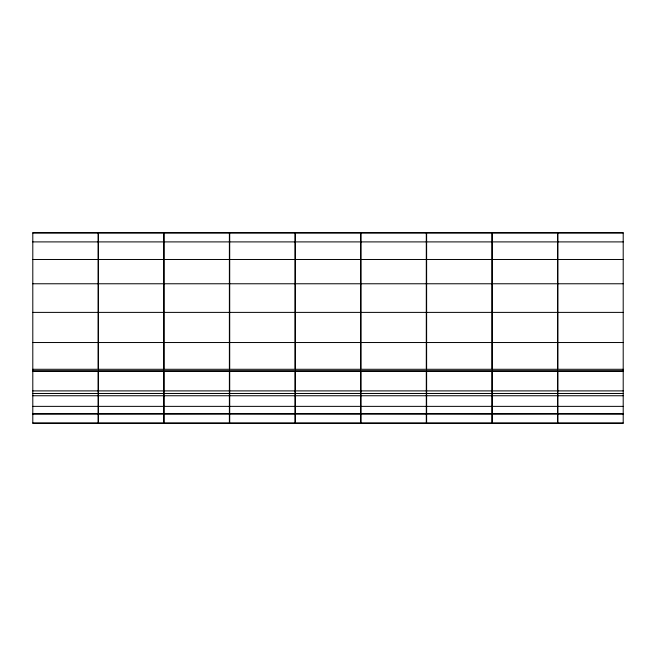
<?xml version="1.0" encoding="UTF-8"?>
<svg xmlns="http://www.w3.org/2000/svg" width="656" height="656" viewBox="0 0 656 656"><rect width="100%" height="100%" fill="white"/><g stroke="black" fill="none" stroke-linecap="round" stroke-linejoin="round"><path stroke-width="0.98" d="M32.8 232.921L98.113 232.921M98.433 232.921L163.746 232.921M164.074 232.921L229.379 232.921M229.707 232.921L295.02 232.921M295.348 232.921L360.652 232.921M360.98 232.921L426.293 232.921M426.621 232.921L491.926 232.921M492.254 232.921L557.567 232.921M557.887 232.921L623.2 232.921M32.8 241.9L98.113 241.9M98.433 241.9L163.746 241.9M164.074 241.9L229.379 241.9M229.707 241.9L295.02 241.9M295.348 241.9L360.652 241.9M360.98 241.9L426.293 241.9M426.621 241.9L491.926 241.9M492.254 241.9L557.567 241.9M557.887 241.9L623.2 241.9M32.8 259.481L98.113 259.481M98.433 259.481L163.746 259.481M164.074 259.481L229.379 259.481M229.707 259.481L295.02 259.481M295.348 259.481L360.652 259.481M360.98 259.481L426.293 259.481M426.621 259.481L491.926 259.481M492.254 259.481L557.567 259.481M557.887 259.481L623.2 259.481M32.8 283.769L98.113 283.769M98.433 283.769L163.746 283.769M164.074 283.769L229.379 283.769M229.707 283.769L295.02 283.769M295.348 283.769L360.652 283.769M360.98 283.769L426.293 283.769M426.621 283.769L491.926 283.769M492.254 283.769L557.567 283.769M557.887 283.769L623.2 283.769M32.8 312.387L98.113 312.387M98.433 312.387L163.746 312.387M164.074 312.387L229.379 312.387M229.707 312.387L295.02 312.387M295.348 312.387L360.652 312.387M360.98 312.387L426.293 312.387M426.621 312.387L491.926 312.387M492.254 312.387L557.567 312.387M557.887 312.387L623.2 312.387M32.8 342.53L98.113 342.53M98.433 342.53L163.746 342.53M164.074 342.53L229.379 342.53M229.707 342.53L295.02 342.53M295.348 342.53L360.652 342.53M360.98 342.53L426.293 342.53M426.621 342.53L491.926 342.53M492.254 342.53L557.567 342.53M557.887 342.53L623.2 342.53M32.8 369.279L98.113 369.279L98.113 232.749L32.8 232.749L32.8 423.251L98.113 423.251M623.2 369.279L557.887 369.279L557.887 232.749L623.2 232.749L623.2 423.251L557.887 423.251M32.8 370.886L98.113 370.886M98.433 370.886L163.746 370.886M164.074 370.886L229.379 370.886M229.707 370.886L295.02 370.886M295.348 370.886L360.652 370.886M360.98 370.886L426.293 370.886M426.621 370.886L491.926 370.886M492.254 370.886L557.567 370.886M557.887 370.886L623.2 370.886M32.8 371.255L98.113 371.255L98.113 413.387M623.2 371.255L557.887 371.255L557.887 413.387M32.8 390.902L98.113 390.902M98.433 390.902L163.746 390.902M164.074 390.902L229.379 390.902M229.707 390.902L295.02 390.902M295.348 390.902L360.652 390.902M360.98 390.902L426.293 390.902M426.621 390.902L491.926 390.902M492.254 390.902L557.567 390.902M557.887 390.902L623.2 390.902M32.8 393.485L98.113 393.485M98.433 393.485L163.746 393.485M164.074 393.485L229.379 393.485M229.707 393.485L295.02 393.485M295.348 393.485L360.652 393.485M360.98 393.485L426.293 393.485M426.621 393.485L491.926 393.485M492.254 393.485L557.567 393.485M557.887 393.485L623.2 393.485M32.8 395.748L98.113 395.748M98.433 395.748L163.746 395.748M164.074 395.748L229.379 395.748M229.707 395.748L295.02 395.748M295.348 395.748L360.652 395.748M360.98 395.748L426.293 395.748M426.621 395.748L491.926 395.748M492.254 395.748L557.567 395.748M557.887 395.748L623.2 395.748M32.8 406.367L98.113 406.367M98.433 406.367L163.746 406.367M164.074 406.367L229.379 406.367M229.707 406.367L295.02 406.367M295.348 406.367L360.652 406.367M360.98 406.367L426.293 406.367M426.621 406.367L491.926 406.367M492.254 406.367L557.567 406.367M557.887 406.367L623.2 406.367M32.8 413.6L98.113 413.526L98.113 423.079L32.8 423.079M98.433 413.6L163.746 413.526L163.746 423.079L98.433 423.079L98.433 413.526M164.074 413.6L229.379 413.526L229.379 423.079L164.074 423.079L164.074 413.526M295.02 413.6L229.707 413.526L229.707 423.079L295.02 423.079L295.02 413.526M360.652 413.6L295.348 413.526L295.348 423.079L360.652 423.079L360.652 413.526M426.293 413.6L360.98 413.526L360.98 423.079L426.293 423.079L426.293 413.526M491.926 413.6L426.621 413.526L426.621 423.079L491.926 423.079L491.926 413.526M492.254 413.6L557.567 413.526L557.567 423.079L492.254 423.079L492.254 413.526M623.2 413.6L557.887 413.526L557.887 423.079L623.2 423.079M32.8 414.166L98.113 414.166M98.433 414.166L163.746 414.166M164.074 414.166L229.379 414.166M229.707 414.166L295.02 414.166M295.348 414.166L360.652 414.166M360.98 414.166L426.293 414.166M426.621 414.166L491.926 414.166M492.254 414.166L557.567 414.166M557.887 414.166L623.2 414.166M98.433 423.251L163.746 423.251M164.074 423.251L229.379 423.251M229.707 423.251L295.02 423.251M295.348 423.251L360.652 423.251M360.98 423.251L426.293 423.251M426.621 423.251L491.926 423.251M492.254 423.251L557.567 423.251M557.567 413.387L557.567 371.255L492.254 371.255L492.254 413.387M491.926 413.387L491.926 371.255L426.621 371.255L426.621 413.387M426.293 413.387L426.293 371.255L360.98 371.255L360.98 413.387M360.652 413.387L360.652 371.255L295.348 371.255L295.348 413.387M295.02 413.387L295.02 371.255L229.707 371.255L229.707 413.387M229.379 413.387L229.379 371.255L164.074 371.255L164.074 413.387M163.746 413.387L163.746 371.255L98.433 371.255L98.433 413.387M163.746 232.749L98.433 232.749L98.433 369.279L163.746 369.279L163.746 232.749M229.379 232.749L164.074 232.749L164.074 369.279L229.379 369.279L229.379 232.749M295.02 232.749L229.707 232.749L229.707 369.279L295.02 369.279L295.02 232.749M360.652 232.749L295.348 232.749L295.348 369.279L360.652 369.279L360.652 232.749M426.293 232.749L360.98 232.749L360.98 369.279L426.293 369.279L426.293 232.749M491.926 232.749L426.621 232.749L426.621 369.279L491.926 369.279L491.926 232.749M557.567 232.749L492.254 232.749L492.254 369.279L557.567 369.279L557.567 232.749"/></g></svg>
